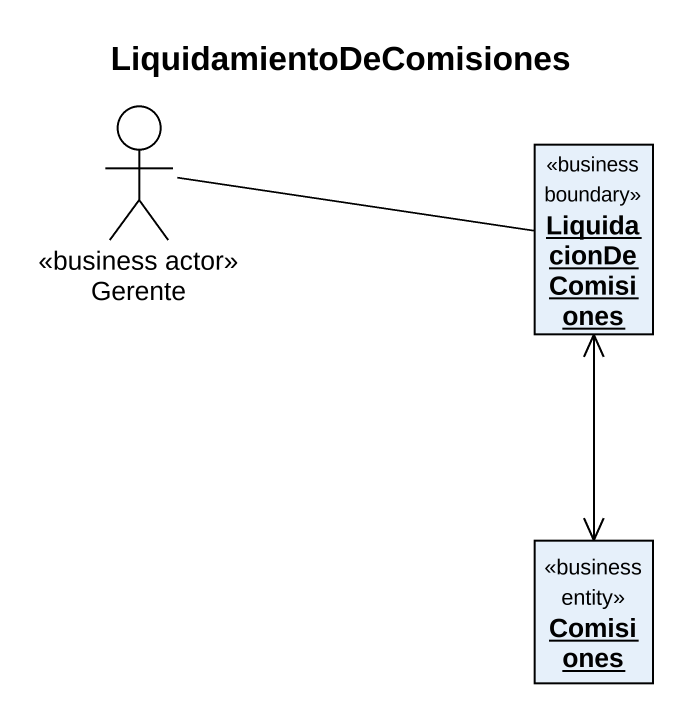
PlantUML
@startuml
title LiquidamientoDeComisiones
allowmixing
hide circle
hide empty members
actor Gerente <<business actor>>
object LiquidacionDeComisiones <<business boundary>>
object Comisiones <<business entity>>
Gerente -right- LiquidacionDeComisiones
LiquidacionDeComisiones <--> Comisiones
@enduml
